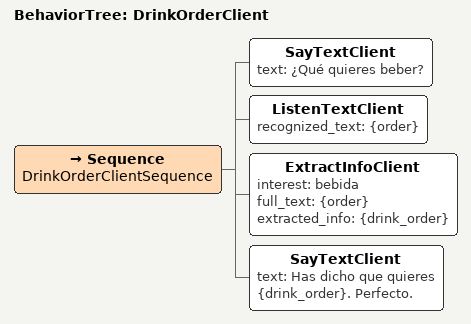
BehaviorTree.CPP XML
<?xml version="1.0" encoding="UTF-8"?>
<root BTCPP_format="4"
      main_tree_to_execute="DrinkOrderClient">
  <BehaviorTree ID="DrinkOrderClient">
    <Sequence name="DrinkOrderClientSequence">
      <SayTextClient text="¿Qué quieres beber?"/>
      <ListenTextClient recognized_text="{order}"/>
      <ExtractInfoClient interest="bebida"
                         full_text="{order}"
                         extracted_info="{drink_order}"/>
      <SayTextClient text="Has dicho que quieres {drink_order}. Perfecto."/>
    </Sequence>
  </BehaviorTree>

</root>
